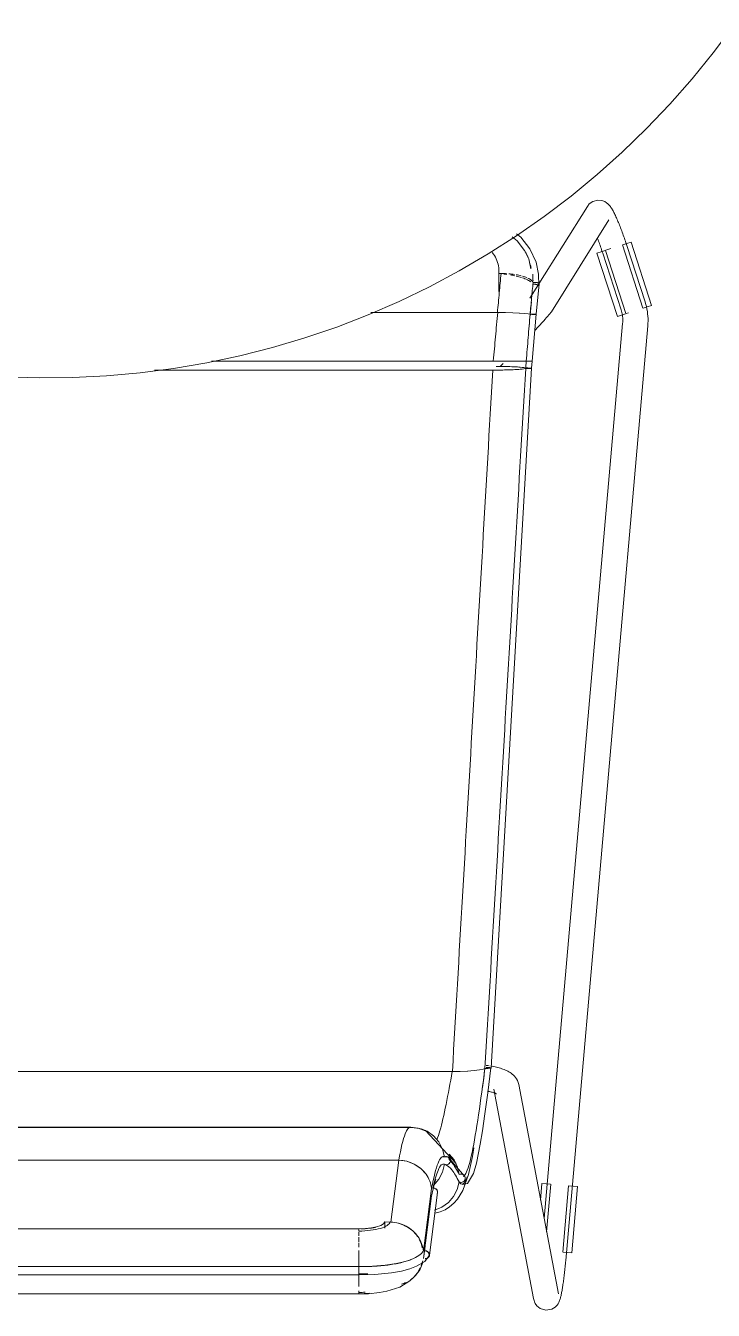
# Model space of a CAD drawing. Header units: millimetres. Extents: x 155927 to 326028, y -36033 to 97293.
# Drawn here: x 170685 to 171011, y 11463 to 12072 of the extents above; entities that cross this region are included whole.
import ezdxf

# ---------------------------------------------------------------- set-up
doc = ezdxf.new("R2010")
doc.units = ezdxf.units.MM
doc.header["$MEASUREMENT"] = 0
doc.layers.add('I-FURN', color=8, linetype='CONTINUOUS', lineweight=9)

msp = doc.modelspace()

# ---------------------------------------------------------------- linework, layer by layer
at = {"layer": 'I-FURN'}
for p, q in [((171010.89, 12059.41), (171020.46, 12072.23)), ((171000.81, 12046.98), (171010.89, 12059.41)), ((170990.24, 12034.97), (171000.81, 12046.98)), ((170979.2, 12023.39), (170990.24, 12034.97)), ((170967.7, 12012.26), (170979.2, 12023.39)), ((170955.77, 12001.61), (170967.7, 12012.26)), ((170943.42, 11991.43), (170955.77, 12001.61)), ((170951.17, 11986.53), (170928.14, 11949.76)), ((170930.68, 11981.76), (170943.42, 11991.43)), ((170952.07, 11987.65), (170951.17, 11986.53)), ((170952.07, 11987.65), (170953.8, 11988.88)), ((170953.8, 11988.88), (170956.03, 11989.46)), ((170956.03, 11989.46), (170958, 11989.29)), ((170958, 11989.29), (170959.38, 11988.77)), ((170959.38, 11988.77), (170960.29, 11988.2)), ((170960.29, 11988.2), (170960.92, 11987.68)), ((170960.92, 11987.68), (170961.39, 11987.22)), ((170961.39, 11987.22), (170961.76, 11986.79)), ((170961.76, 11986.79), (170962.07, 11986.39)), ((170962.07, 11986.39), (170962.35, 11986)), ((170962.35, 11986), (170962.6, 11985.61)), ((170917.56, 11972.6), (170930.68, 11981.76)), ((170934.04, 11936.57), (170961.34, 11980.16)), ((170962.6, 11985.61), (170962.84, 11985.22)), ((170962.84, 11985.22), (170963.08, 11984.82)), ((170963.08, 11984.82), (170963.31, 11984.41)), ((170963.31, 11984.41), (170963.54, 11983.98)), ((170963.54, 11983.98), (170963.77, 11983.54)), ((170963.77, 11983.54), (170964, 11983.09)), ((170964, 11983.09), (170964.23, 11982.61)), ((170964.23, 11982.61), (170964.46, 11982.12)), ((170964.46, 11982.12), (170964.7, 11981.61)), ((170964.7, 11981.61), (170964.93, 11981.08)), ((170964.93, 11981.08), (170965.17, 11980.54)), ((170965.17, 11980.54), (170965.42, 11979.98)), ((170965.42, 11979.98), (170965.66, 11979.4)), ((170965.66, 11979.4), (170965.91, 11978.8)), ((170965.91, 11978.8), (170966.16, 11978.19)), ((170966.16, 11978.19), (170966.41, 11977.57)), ((170966.41, 11977.57), (170966.66, 11976.93)), ((170966.66, 11976.93), (170966.91, 11976.27)), ((170966.91, 11976.27), (170967.17, 11975.61)), ((170967.17, 11975.61), (170967.42, 11974.93)), ((170967.42, 11974.93), (170967.68, 11974.24)), ((170967.68, 11974.24), (170967.93, 11973.54)), ((170904.08, 11963.98), (170917.56, 11972.6)), ((170915.47, 11972.15), (170917.81, 11970.19)), ((170917.49, 11973.5), (170919.55, 11971.86)), ((170917.81, 11970.19), (170921.31, 11965.62)), ((170919.55, 11971.86), (170923.88, 11966.33)), ((170955.98, 11971.27), (170956.21, 11970.65)), ((170956.21, 11970.65), (170956.45, 11970.01)), ((170956.45, 11970.01), (170956.68, 11969.37)), ((170956.68, 11969.37), (170956.92, 11968.71)), ((170956.92, 11968.71), (170957.15, 11968.04)), ((170957.15, 11968.04), (170957.39, 11967.37)), ((170967.81, 11968.26), (170977.5, 11938.25)), ((170967.93, 11973.54), (170968.19, 11972.84)), ((170967.93, 11968.29), (170969.9, 11968.93)), ((170968.19, 11972.84), (170968.44, 11972.12)), ((170968.44, 11972.12), (170968.69, 11971.4)), ((170968.69, 11971.4), (170968.94, 11970.67)), ((170968.94, 11970.67), (170969.19, 11969.94)), ((170969.19, 11969.94), (170969.44, 11969.2)), ((170969.44, 11969.2), (170969.68, 11968.46)), ((170969.68, 11968.46), (170969.83, 11968.01)), ((170978.54, 11941.19), (170969.83, 11968.01)), ((170969.9, 11968.93), (170971.86, 11969.56)), ((170971.86, 11969.56), (170981.54, 11939.55)), ((170890.27, 11955.9), (170904.08, 11963.98)), ((170921.31, 11965.62), (170923.22, 11961.93)), ((170923.88, 11966.33), (170926.79, 11960.01)), ((170955.7, 11964.35), (170957.65, 11964.98)), ((170955.7, 11964.35), (170965.39, 11934.34)), ((170957.39, 11967.37), (170957.62, 11966.69)), ((170957.62, 11966.69), (170957.85, 11966.01)), ((170957.65, 11964.98), (170959.62, 11965.61)), ((170957.85, 11966.01), (170958.08, 11965.32)), ((170958.08, 11965.32), (170958.31, 11964.63)), ((170958.31, 11964.63), (170958.42, 11964.3)), ((170958.42, 11964.3), (170967.13, 11937.49)), ((170969.43, 11935.64), (170959.74, 11965.65)), ((170962.32, 11966.48), (170959.84, 11965.68)), ((170876.15, 11948.39), (170890.27, 11955.9)), ((170909.15, 11946.18), (170909.15, 11955.93)), ((170926.79, 11960.01), (170928, 11954.37)), ((170909.09, 11954.69), (170910.14, 11954.69)), ((170927.91, 11949.39), (170923.87, 11942.95)), ((170926.79, 11935.31), (170928.21, 11949.8)), ((170928, 11954.37), (170928.09, 11948.91)), ((170861.74, 11941.44), (170876.15, 11948.39)), ((170847.06, 11935.07), (170861.74, 11941.44)), ((170967.13, 11937.49), (170967.32, 11936.85)), ((170979.59, 11938.92), (170977.62, 11938.29)), ((170978.56, 11941.15), (170978.54, 11941.19)), ((170978.89, 11940.05), (170978.56, 11941.15)), ((170979.17, 11938.95), (170978.89, 11940.05)), ((170979.41, 11937.83), (170979.17, 11938.95)), ((170979.61, 11936.7), (170979.41, 11937.83)), ((170981.54, 11939.55), (170979.59, 11938.92)), ((170832.14, 11929.3), (170847.06, 11935.07)), ((170908.44, 11936.14), (170848.32, 11936.14)), ((170848.32, 11936.14), (170908.44, 11936.14)), ((170912.2, 11936.11), (170908.44, 11936.14)), ((170908.56, 11936.14), (170912.2, 11936.11)), ((170912.29, 11936.11), (170915.74, 11936.04)), ((170915.73, 11936.04), (170912.3, 11936.11)), ((170918.83, 11935.92), (170915.73, 11936.04)), ((170915.8, 11936.04), (170918.84, 11935.92)), ((170921.31, 11935.77), (170918.83, 11935.92)), ((170918.87, 11935.92), (170921.31, 11935.77)), ((170923.05, 11935.59), (170921.31, 11935.77)), ((170921.33, 11935.77), (170923.05, 11935.59)), ((170923.05, 11935.59), (170923.93, 11935.4)), ((170923.94, 11935.4), (170923.05, 11935.59)), ((170923.93, 11935.4), (170924.4, 11935.41)), ((170924.41, 11935.41), (170923.94, 11935.4)), ((170923.95, 11935.21), (170924.42, 11935.21)), ((170924.42, 11935.21), (170923.95, 11935.21)), ((170924.4, 11935.41), (170924.9, 11935.41)), ((170924.91, 11935.41), (170924.41, 11935.41)), ((170924.9, 11935.41), (170925.39, 11935.41)), ((170925.4, 11935.41), (170924.91, 11935.41)), ((170924.92, 11935.2), (170925.41, 11935.21)), ((170925.41, 11935.21), (170924.92, 11935.2)), ((170924.96, 11913.11), (170926.78, 11935.31)), ((170925.39, 11935.41), (170925.85, 11935.4)), ((170925.85, 11935.4), (170925.4, 11935.41)), ((170925.41, 11935.21), (170925.86, 11935.22)), ((170925.86, 11935.22), (170925.41, 11935.21)), ((170926.23, 11935.38), (170925.85, 11935.4)), ((170925.85, 11935.4), (170926.23, 11935.38)), ((170925.86, 11935.22), (170926.24, 11935.24)), ((170926.24, 11935.24), (170925.86, 11935.22)), ((170926.53, 11935.36), (170926.23, 11935.38)), ((170926.23, 11935.38), (170926.53, 11935.36)), ((170926.24, 11935.24), (170926.54, 11935.26)), ((170926.53, 11935.26), (170926.24, 11935.24)), ((170926.72, 11935.33), (170926.53, 11935.36)), ((170926.72, 11935.28), (170926.53, 11935.26)), ((170926.54, 11935.26), (170926.72, 11935.28)), ((170926.72, 11935.33), (170926.78, 11935.31)), ((170926.79, 11935.31), (170926.72, 11935.33)), ((170926.72, 11935.28), (170926.79, 11935.31)), ((170926.78, 11935.31), (170926.72, 11935.28)), ((170929.57, 11931.3), (170929.2, 11930.9)), ((170929.93, 11931.69), (170929.57, 11931.3)), ((170930.27, 11932.07), (170929.93, 11931.69)), ((170930.6, 11932.44), (170930.27, 11932.07)), ((170930.91, 11932.79), (170930.6, 11932.44)), ((170931.22, 11933.12), (170930.91, 11932.79)), ((170931.5, 11933.45), (170931.22, 11933.12)), ((170931.78, 11933.75), (170931.5, 11933.45)), ((170932.03, 11934.05), (170931.78, 11933.75)), ((170932.28, 11934.33), (170932.03, 11934.05)), ((170932.51, 11934.6), (170932.28, 11934.33)), ((170932.72, 11934.85), (170932.51, 11934.6)), ((170932.92, 11935.09), (170932.72, 11934.85)), ((170933.11, 11935.32), (170932.92, 11935.09)), ((170933.29, 11935.54), (170933.11, 11935.32)), ((170933.47, 11935.76), (170933.29, 11935.54)), ((170933.64, 11935.99), (170933.47, 11935.76)), ((170933.82, 11936.25), (170933.64, 11935.99)), ((170934.04, 11936.57), (170933.82, 11936.25)), ((170967.34, 11934.97), (170965.39, 11934.34)), ((170967.32, 11936.85), (170967.49, 11936.21)), ((170969.31, 11935.61), (170967.34, 11934.97)), ((170967.49, 11936.21), (170967.63, 11935.56)), ((170967.63, 11935.56), (170967.74, 11934.91)), ((170967.74, 11934.91), (170967.83, 11934.26)), ((170967.83, 11934.26), (170967.9, 11933.6)), ((170967.92, 11931.61), (170967.88, 11930.95)), ((170967.9, 11933.6), (170967.93, 11932.94)), ((170967.94, 11932.27), (170967.92, 11931.61)), ((170967.93, 11932.94), (170967.94, 11932.27)), ((170970.69, 11936.05), (170969.53, 11935.68)), ((170979.76, 11935.57), (170979.61, 11936.7)), ((170979.87, 11934.43), (170979.76, 11935.57)), ((170979.93, 11933.29), (170979.87, 11934.43)), ((170979.91, 11931.01), (170979.94, 11932.15)), ((170979.94, 11932.15), (170979.93, 11933.29)), ((170817, 11924.13), (170832.14, 11929.3)), ((170926.76, 11928.27), (170926.32, 11927.8)), ((170927.19, 11928.73), (170926.76, 11928.27)), ((170927.61, 11929.18), (170927.19, 11928.73)), ((170928.03, 11929.63), (170927.61, 11929.18)), ((170928.43, 11930.06), (170928.03, 11929.63)), ((170928.82, 11930.49), (170928.43, 11930.06)), ((170929.2, 11930.9), (170928.82, 11930.49)), ((170967.88, 11930.92), (170930.58, 11506.42)), ((170940.88, 11486.55), (170979.83, 11929.87)), ((170967.88, 11930.95), (170967.88, 11930.92)), ((170979.83, 11929.87), (170979.91, 11931.01)), ((170786.16, 11915.62), (170801.67, 11919.56)), ((170801.67, 11919.56), (170817, 11924.13)), ((170770.51, 11912.3), (170786.16, 11915.62)), ((170772.76, 11913.17), (170906.5, 11913.17)), ((170906.5, 11913.17), (170772.76, 11913.17)), ((170906.5, 11913.17), (170910.28, 11913.17)), ((170910.28, 11913.17), (170906.5, 11913.17)), ((170910.29, 11913.04), (170906.51, 11913.04)), ((170906.51, 11913.04), (170910.29, 11913.04)), ((170910.28, 11913.17), (170913.85, 11913.16)), ((170913.85, 11913.16), (170910.28, 11913.17)), ((170916.97, 11913.06), (170913.84, 11913.05)), ((170913.85, 11913.16), (170916.98, 11913.15)), ((170916.98, 11913.15), (170913.85, 11913.16)), ((170913.85, 11913.05), (170916.97, 11913.06)), ((170919.46, 11913.07), (170916.97, 11913.06)), ((170916.97, 11913.06), (170919.47, 11913.07)), ((170919.49, 11913.14), (170916.98, 11913.15)), ((170916.99, 11913.15), (170919.48, 11913.14)), ((170921.22, 11913.08), (170919.46, 11913.07)), ((170919.47, 11913.07), (170921.22, 11913.08)), ((170919.49, 11913.14), (170921.23, 11913.13)), ((170921.24, 11913.13), (170919.49, 11913.14)), ((170921.23, 11913.13), (170922.12, 11913.11)), ((170922.12, 11913.11), (170921.24, 11913.13)), ((170922.58, 11913.1), (170922.11, 11913.1)), ((170922.12, 11913.11), (170922.59, 11913.11)), ((170922.59, 11913.11), (170922.12, 11913.11)), ((170922.12, 11913.1), (170922.59, 11913.1)), ((170923.08, 11913.1), (170922.58, 11913.1)), ((170922.59, 11913.11), (170923.09, 11913.11)), ((170923.09, 11913.11), (170922.59, 11913.11)), ((170922.59, 11913.1), (170923.08, 11913.1)), ((170923.57, 11913.1), (170923.08, 11913.1)), ((170923.08, 11913.1), (170923.57, 11913.1)), ((170923.09, 11913.11), (170923.58, 11913.11)), ((170923.58, 11913.11), (170923.09, 11913.11)), ((170924.02, 11913.1), (170923.57, 11913.1)), ((170923.57, 11913.1), (170924.03, 11913.1)), ((170923.58, 11913.11), (170924.03, 11913.11)), ((170924.03, 11913.11), (170923.58, 11913.11)), ((170924.41, 11913.1), (170924.02, 11913.1)), ((170924.03, 11913.11), (170924.41, 11913.11)), ((170924.41, 11913.11), (170924.03, 11913.11)), ((170924.03, 11913.1), (170924.41, 11913.1)), ((170924.41, 11913.11), (170924.7, 11913.11)), ((170924.71, 11913.11), (170924.41, 11913.11)), ((170924.96, 11913.11), (170924.69, 11909.75)), ((170924.89, 11913.11), (170924.96, 11913.11)), ((170924.96, 11913.11), (170924.89, 11913.1)), ((170924.89, 11913.1), (170924.96, 11913.11)), ((170924.96, 11913.11), (170924.89, 11913.11)), ((170722.94, 11906.11), (170738.87, 11907.54)), ((170738.87, 11907.54), (170754.74, 11909.6)), ((170745.66, 11908.85), (170906.23, 11908.85)), ((170906.23, 11908.85), (170745.66, 11908.85)), ((170754.74, 11909.6), (170770.51, 11912.3)), ((170905.4, 11577.84), (170924.68, 11909.75)), ((170906.23, 11908.85), (170910.02, 11908.88)), ((170910.02, 11910.61), (170907.77, 11910.64)), ((170909.72, 11910.49), (170911.19, 11912.02)), ((170913.57, 11910.54), (170910.02, 11910.61)), ((170910.02, 11908.88), (170913.58, 11908.96)), ((170916.69, 11910.41), (170913.57, 11910.54)), ((170913.58, 11908.96), (170916.71, 11909.08)), ((170919.19, 11910.25), (170916.69, 11910.41)), ((170916.71, 11909.08), (170919.21, 11909.24)), ((170920.94, 11910.06), (170919.19, 11910.25)), ((170919.21, 11909.24), (170920.96, 11909.44)), ((170921.84, 11909.85), (170920.94, 11910.06)), ((170920.96, 11909.44), (170921.85, 11909.65)), ((170922.31, 11909.86), (170921.84, 11909.85)), ((170921.85, 11909.65), (170922.32, 11909.64)), ((170922.81, 11909.86), (170922.31, 11909.86)), ((170922.32, 11909.64), (170922.82, 11909.64)), ((170923.3, 11909.85), (170922.81, 11909.86)), ((170922.82, 11909.64), (170923.31, 11909.64)), ((170923.75, 11909.84), (170923.3, 11909.85)), ((170923.31, 11909.64), (170923.76, 11909.65)), ((170924.13, 11909.82), (170923.75, 11909.84)), ((170923.76, 11909.65), (170924.14, 11909.67)), ((170924.43, 11909.8), (170924.13, 11909.82)), ((170924.14, 11909.67), (170924.43, 11909.69)), ((170924.62, 11909.78), (170924.43, 11909.8)), ((170924.43, 11909.69), (170924.62, 11909.72)), ((170924.68, 11909.75), (170924.62, 11909.78)), ((170924.62, 11909.72), (170924.68, 11909.75)), ((170674.97, 11905.67), (170690.96, 11905.18)), ((170690.96, 11905.18), (170706.96, 11905.33)), ((170706.96, 11905.33), (170722.94, 11906.11)), ((170903.54, 11578.05), (170903.04, 11578.05)), ((170903.04, 11578.05), (170903.54, 11578.05)), ((170903.87, 11578.97), (170903.15, 11579.07)), ((170904.03, 11578.04), (170903.54, 11578.05)), ((170903.54, 11578.05), (170904.03, 11578.04)), ((170905.39, 11577.84), (170903.84, 11565.98)), ((170904.59, 11578.86), (170903.87, 11578.97)), ((170904.48, 11578.02), (170904.03, 11578.04)), ((170904.03, 11578.04), (170904.48, 11578.02)), ((170904.44, 11577.66), (170904.83, 11577.69)), ((170904.83, 11577.69), (170904.45, 11577.66)), ((170904.86, 11577.99), (170904.48, 11578.02)), ((170904.48, 11578.02), (170904.86, 11577.99)), ((170904.83, 11577.69), (170905.13, 11577.73)), ((170905.13, 11577.73), (170904.83, 11577.69)), ((170905.15, 11577.94), (170904.86, 11577.99)), ((170904.86, 11577.99), (170905.15, 11577.94)), ((170905.13, 11577.73), (170905.32, 11577.78)), ((170905.33, 11577.78), (170905.13, 11577.73)), ((170905.33, 11577.89), (170905.15, 11577.94)), ((170905.15, 11577.94), (170905.34, 11577.89)), ((170905.99, 11578.62), (170905.29, 11578.75)), ((170905.32, 11577.78), (170905.39, 11577.84)), ((170905.39, 11577.84), (170905.33, 11577.89)), ((170905.4, 11577.84), (170905.33, 11577.78)), ((170905.34, 11577.89), (170905.4, 11577.84)), ((170906.67, 11578.49), (170905.99, 11578.62)), ((170907.33, 11578.34), (170906.67, 11578.49)), ((170907.99, 11578.19), (170907.33, 11578.34)), ((170908.63, 11578.03), (170907.99, 11578.19)), ((170909.26, 11577.86), (170908.63, 11578.03)), ((170909.88, 11577.67), (170909.26, 11577.86)), ((170910.48, 11577.48), (170909.88, 11577.67)), ((170503.58, 11576.12), (170886.98, 11576.12)), ((170887.06, 11576.12), (170503.58, 11576.12)), ((170886.98, 11576.12), (170890.75, 11576.18)), ((170890.75, 11576.18), (170887.06, 11576.12)), ((170890.75, 11576.18), (170894.28, 11576.33)), ((170894.29, 11576.33), (170890.81, 11576.18)), ((170894.28, 11576.33), (170897.39, 11576.57)), ((170897.39, 11576.57), (170894.33, 11576.33)), ((170897.39, 11576.57), (170899.88, 11576.88)), ((170899.88, 11576.88), (170897.42, 11576.57)), ((170899.88, 11576.88), (170901.63, 11577.25)), ((170901.63, 11577.25), (170899.89, 11576.88)), ((170901.63, 11577.25), (170902.53, 11577.65)), ((170902.53, 11577.65), (170901.63, 11577.25)), ((170902.53, 11577.65), (170903, 11577.63)), ((170903, 11577.63), (170902.53, 11577.65)), ((170903, 11577.63), (170903.5, 11577.63)), ((170903.5, 11577.63), (170903, 11577.63)), ((170903.5, 11577.63), (170903.99, 11577.64)), ((170903.99, 11577.64), (170903.5, 11577.63)), ((170903.99, 11577.64), (170904.44, 11577.66)), ((170904.45, 11577.66), (170903.99, 11577.64)), ((170911.08, 11577.27), (170910.48, 11577.48)), ((170911.66, 11577.05), (170911.08, 11577.27)), ((170912.23, 11576.82), (170911.66, 11577.05)), ((170912.79, 11576.57), (170912.23, 11576.82)), ((170913.34, 11576.29), (170912.79, 11576.57)), ((170913.88, 11576), (170913.34, 11576.29)), ((170914.42, 11575.68), (170913.88, 11576)), ((170914.95, 11575.32), (170914.42, 11575.68)), ((170915.48, 11574.92), (170914.95, 11575.32)), ((170916.01, 11574.47), (170915.48, 11574.92)), ((170916.54, 11573.95), (170916.01, 11574.47)), ((170917.05, 11573.35), (170916.54, 11573.95)), ((170917.53, 11572.66), (170917.05, 11573.35)), ((170917.97, 11571.87), (170917.53, 11572.66)), ((170918.33, 11570.98), (170917.97, 11571.87)), ((170903.84, 11565.98), (170902.49, 11556.05)), ((170904.25, 11566.73), (170903.76, 11566.83)), ((170904.72, 11566.63), (170904.25, 11566.73)), ((170905.16, 11566.53), (170904.72, 11566.63)), ((170905.59, 11566.42), (170905.16, 11566.53)), ((170905.98, 11566.31), (170905.59, 11566.42)), ((170906.35, 11566.21), (170905.98, 11566.31)), ((170906.68, 11566.1), (170906.35, 11566.21)), ((170906.99, 11565.99), (170906.68, 11566.1)), ((170906.8, 11567.76), (170925.61, 11468.47)), ((170907.25, 11565.89), (170906.99, 11565.99)), ((170907.49, 11565.8), (170907.25, 11565.89)), ((170907.68, 11565.71), (170907.49, 11565.8)), ((170907.83, 11565.63), (170907.68, 11565.71)), ((170907.92, 11565.59), (170907.83, 11565.63)), ((170907.99, 11565.54), (170907.92, 11565.59)), ((170908.02, 11565.53), (170907.99, 11565.54)), ((170918.59, 11569.99), (170918.33, 11570.98)), ((170937.4, 11470.7), (170918.59, 11569.99)), ((170902.49, 11556.05), (170901.3, 11548.03)), ((170522.89, 11549.62), (170867.67, 11549.62)), ((170867.67, 11549.62), (170522.89, 11549.62)), ((170867.13, 11549.77), (170562.33, 11549.77)), ((170870.88, 11549.33), (170867.13, 11549.77)), ((170867.67, 11549.62), (170871.46, 11549.14)), ((170871.46, 11549.15), (170867.67, 11549.62)), ((170875.35, 11547.6), (170870.88, 11549.33)), ((170875.03, 11547.78), (170871.46, 11549.15)), ((170871.46, 11549.14), (170875.03, 11547.77)), ((170874.25, 11548.2), (170872.32, 11548.9)), ((170888.85, 11532.5), (170874.25, 11548.2)), ((170878.17, 11545.61), (170875.03, 11547.78)), ((170875.03, 11547.77), (170878.17, 11545.6)), ((170901.3, 11548.03), (170900.27, 11541.72)), ((170880.68, 11542.74), (170878.17, 11545.61)), ((170878.17, 11545.6), (170880.67, 11542.73)), ((170880.67, 11542.73), (170882.43, 11539.34)), ((170882.43, 11539.34), (170880.68, 11542.74)), ((170900.27, 11541.72), (170898.47, 11532.7)), ((170885.14, 11535.6), (170882.26, 11535.64)), ((170883.32, 11535.63), (170882.43, 11539.34)), ((170883.32, 11535.63), (170883.79, 11535.79)), ((170883.79, 11535.79), (170883.32, 11535.63)), ((170883.79, 11535.79), (170884.29, 11535.83)), ((170884.29, 11535.83), (170883.79, 11535.79)), ((170884.29, 11535.83), (170884.78, 11535.74)), ((170884.78, 11535.75), (170884.29, 11535.83)), ((170885.23, 11535.54), (170884.78, 11535.75)), ((170884.78, 11535.74), (170885.23, 11535.54)), ((170892.96, 11526.31), (170884.84, 11535.73)), ((170885.23, 11535.54), (170885.61, 11535.23)), ((170885.62, 11535.23), (170885.23, 11535.54)), ((170885.51, 11537.01), (170887.9, 11534.17)), ((170887.91, 11534.18), (170885.51, 11537.01)), ((170885.61, 11535.23), (170885.91, 11534.83)), ((170885.91, 11534.83), (170885.62, 11535.23)), ((170894.66, 11527.34), (170896.55, 11535.86)), ((170896.55, 11535.86), (170897.29, 11539.92)), ((170528.92, 11534.02), (170861.64, 11534.02)), ((170861.64, 11534.02), (170528.92, 11534.02)), ((170861.64, 11534.02), (170857.78, 11504.74)), ((170865.41, 11533.54), (170861.64, 11534.02)), ((170868.95, 11532.23), (170865.41, 11533.54)), ((170872.07, 11530.15), (170868.95, 11532.23)), ((170874.55, 11527.41), (170872.07, 11530.15)), ((170882.43, 11528.41), (170883.32, 11532.12)), ((170883.79, 11531.96), (170883.32, 11532.12)), ((170883.32, 11532.12), (170883.79, 11531.96)), ((170884, 11531.84), (170883.57, 11532.02)), ((170884.29, 11531.92), (170883.79, 11531.96)), ((170883.79, 11531.96), (170884.29, 11531.92)), ((170884.78, 11532.01), (170884.29, 11531.92)), ((170884.29, 11531.92), (170884.78, 11532)), ((170885.23, 11532.21), (170884.78, 11532.01)), ((170884.78, 11532), (170885.23, 11532.2)), ((170885.61, 11532.52), (170885.23, 11532.21)), ((170885.23, 11532.2), (170885.62, 11532.52)), ((170885.91, 11532.92), (170885.61, 11532.52)), ((170885.62, 11532.52), (170885.91, 11532.92)), ((170885.91, 11534.83), (170886.1, 11534.36)), ((170886.1, 11534.37), (170885.91, 11534.83)), ((170886.1, 11533.38), (170885.91, 11532.92)), ((170885.91, 11532.92), (170886.1, 11533.38)), ((170886.17, 11533.87), (170886.1, 11534.37)), ((170886.1, 11534.36), (170886.16, 11533.87)), ((170886.16, 11533.87), (170886.1, 11533.38)), ((170886.1, 11533.38), (170886.17, 11533.87)), ((170887.9, 11534.17), (170889.54, 11530.85)), ((170889.55, 11530.85), (170887.91, 11534.18)), ((170889.54, 11530.85), (170890.33, 11527.24)), ((170890.33, 11527.24), (170889.55, 11530.85)), ((170898.47, 11532.7), (170897.06, 11527.7)), ((170878.17, 11522.14), (170880.68, 11525.01)), ((170879.17, 11525.04), (170878.41, 11522.61)), ((170880.68, 11525.01), (170882.43, 11528.41)), ((170889.38, 11520.12), (170890.28, 11523.75)), ((170890.28, 11523.75), (170890.13, 11522.8)), ((170890.75, 11523.59), (170890.28, 11523.75)), ((170890.28, 11523.75), (170890.75, 11523.59)), ((170890.33, 11527.24), (170890.81, 11527.39)), ((170890.81, 11527.39), (170890.33, 11527.24)), ((170891.25, 11523.55), (170890.75, 11523.59)), ((170890.75, 11523.59), (170891.25, 11523.54)), ((170890.81, 11527.39), (170891.31, 11527.42)), ((170891.31, 11527.42), (170890.81, 11527.39)), ((170891.74, 11523.62), (170891.25, 11523.55)), ((170891.25, 11523.54), (170891.75, 11523.62)), ((170891.31, 11527.42), (170891.8, 11527.33)), ((170891.8, 11527.33), (170891.31, 11527.42)), ((170892.2, 11523.82), (170891.74, 11523.62)), ((170891.75, 11523.62), (170892.2, 11523.81)), ((170891.8, 11527.33), (170892.25, 11527.12)), ((170892.25, 11527.12), (170891.8, 11527.33)), ((170891.99, 11519.71), (170894.66, 11527.34)), ((170894.29, 11523.07), (170892.1, 11522.53)), ((170892.59, 11524.12), (170892.2, 11523.82)), ((170892.2, 11523.81), (170892.59, 11524.12)), ((170892.25, 11527.12), (170892.62, 11526.8)), ((170892.63, 11526.8), (170892.25, 11527.12)), ((170892.89, 11524.52), (170892.59, 11524.12)), ((170892.59, 11524.12), (170892.89, 11524.52)), ((170892.62, 11526.8), (170892.91, 11526.4)), ((170892.92, 11526.4), (170892.63, 11526.8)), ((170892.81, 11526.58), (170892.93, 11526.37)), ((170893.08, 11524.97), (170892.89, 11524.52)), ((170892.89, 11524.52), (170893.09, 11524.97)), ((170892.91, 11526.4), (170893.1, 11525.94)), ((170893.1, 11525.94), (170892.92, 11526.4)), ((170893.15, 11525.45), (170893.08, 11524.97)), ((170893.09, 11524.97), (170893.16, 11525.45)), ((170893.1, 11525.94), (170893.15, 11525.45)), ((170893.16, 11525.45), (170893.1, 11525.94)), ((170897.06, 11527.7), (170894.29, 11523.07)), ((170929.55, 11523.05), (170928.85, 11515.16)), ((170929.55, 11523.05), (170931.59, 11522.87)), ((170931.59, 11522.87), (170933.65, 11522.69)), ((170877.16, 11517.1), (170873.32, 11487.4)), ((170877.18, 11520.64), (170873.34, 11490.94)), ((170880.01, 11518.74), (170876.16, 11488.96)), ((170878.41, 11522.61), (170877.04, 11516.32)), ((170878.15, 11520.84), (170877.65, 11520.8)), ((170878.64, 11520.76), (170878.15, 11520.84)), ((170879.09, 11520.57), (170878.64, 11520.76)), ((170879.48, 11520.26), (170879.09, 11520.57)), ((170879.77, 11519.88), (170879.48, 11520.26)), ((170879.96, 11519.44), (170879.77, 11519.88)), ((170879.77, 11518.06), (170879.96, 11518.5)), ((170880.03, 11518.97), (170879.96, 11519.44)), ((170879.96, 11518.5), (170880.03, 11518.97)), ((170885.16, 11513.98), (170887.64, 11516.8)), ((170887.64, 11516.8), (170889.38, 11520.12)), ((170889.49, 11515.6), (170891.99, 11519.71)), ((170892.1, 11522.53), (170891.19, 11522.83)), ((170931.79, 11500.08), (170933.78, 11522.68)), ((170942.22, 11521.94), (170939.46, 11490.53)), ((170942.35, 11521.93), (170944.41, 11521.75)), ((170946.46, 11521.57), (170943.7, 11490.16)), ((170944.41, 11521.75), (170946.46, 11521.57)), ((170878.56, 11510.4), (170882.07, 11511.8)), ((170882.07, 11511.8), (170885.16, 11513.98)), ((170883.57, 11510.57), (170885.77, 11511.95)), ((170885.77, 11511.95), (170887.75, 11513.63)), ((170887.75, 11513.63), (170889.49, 11515.6)), ((170855.06, 11504.81), (170854.42, 11503.95)), ((170855.06, 11501.8), (170855.06, 11504.81)), ((170857.78, 11504.74), (170855.06, 11504.81)), ((170878.7, 11508.89), (170881.21, 11509.55)), ((170881.21, 11509.55), (170883.57, 11510.57)), ((170842.71, 11501.55), (170547.85, 11501.55)), ((170547.85, 11501.49), (170842.71, 11501.49)), ((170845.74, 11501.66), (170842.71, 11501.55)), ((170842.71, 11499.97), (170842.71, 11498.23)), ((170848.59, 11501.98), (170845.74, 11501.66)), ((170851.09, 11502.49), (170848.59, 11501.98)), ((170853.07, 11503.16), (170851.09, 11502.49)), ((170854.42, 11503.95), (170853.07, 11503.16)), ((170842.71, 11497.64), (170842.71, 11495.18)), ((170842.71, 11494.66), (170842.71, 11492.82)), ((170874.09, 11493.37), (170873.47, 11488.59)), ((170842.71, 11491.19), (170842.71, 11487.63)), ((170842.71, 11483.62), (170842.71, 11487.44)), ((170842.71, 11487.44), (170842.71, 11483.62)), ((170864.04, 11485.85), (170866.86, 11486.73)), ((170866.86, 11486.73), (170867.38, 11486.92)), ((170875.8, 11488.46), (170873.91, 11486.08)), ((170941.65, 11490.34), (170939.59, 11490.52)), ((170940.8, 11485.64), (170940.87, 11486.39)), ((170940.87, 11486.39), (170940.88, 11486.55)), ((170943.7, 11490.16), (170941.65, 11490.34)), ((170842.71, 11483.65), (170547.85, 11483.65)), ((170842.71, 11483.65), (170849.12, 11483.74)), ((170842.71, 11483.65), (170842.71, 11479.69)), ((170842.71, 11483.54), (170842.71, 11483.65)), ((170842.71, 11483.32), (170842.71, 11483.54)), ((170842.71, 11482.99), (170842.71, 11483.32)), ((170842.71, 11482.57), (170842.71, 11482.99)), ((170842.71, 11482.1), (170842.71, 11482.57)), ((170842.71, 11481.6), (170842.71, 11482.1)), ((170842.71, 11481.1), (170842.71, 11481.6)), ((170842.71, 11480.65), (170842.71, 11481.1)), ((170842.71, 11480.26), (170842.71, 11480.65)), ((170842.71, 11479.96), (170842.71, 11480.26)), ((170849.12, 11483.74), (170855.1, 11484.22)), ((170858.15, 11480.64), (170850.27, 11479.84)), ((170855.1, 11484.22), (170860.54, 11485.05)), ((170862.87, 11481.5), (170858.15, 11480.64)), ((170860.54, 11485.05), (170864.04, 11485.85)), ((170866.91, 11482.58), (170862.87, 11481.5)), ((170870.08, 11483.78), (170866.91, 11482.58)), ((170870.44, 11480.7), (170868.77, 11478.63)), ((170873.91, 11486.08), (170870.08, 11483.78)), ((170871.78, 11482.97), (170870.44, 11480.7)), ((170940.19, 11479.77), (170940.27, 11480.48)), ((170940.27, 11480.48), (170940.35, 11481.2)), ((170940.35, 11481.2), (170940.43, 11481.93)), ((170940.43, 11481.93), (170940.51, 11482.66)), ((170940.51, 11482.66), (170940.58, 11483.4)), ((170940.58, 11483.4), (170940.66, 11484.14)), ((170940.66, 11484.14), (170940.73, 11484.89)), ((170940.73, 11484.89), (170940.8, 11485.64)), ((170547.85, 11479.69), (170842.71, 11479.69)), ((170842.71, 11479.76), (170842.71, 11479.96)), ((170842.71, 11476.91), (170842.71, 11479.93)), ((170842.71, 11479.93), (170842.71, 11476.92)), ((170850.27, 11479.84), (170842.71, 11479.69)), ((170842.71, 11479.69), (170842.71, 11479.76)), ((170842.71, 11476.75), (170842.71, 11474.17)), ((170866.8, 11476.8), (170862.08, 11473.93)), ((170868.77, 11478.63), (170866.8, 11476.8)), ((170939.39, 11473.95), (170939.48, 11474.54)), ((170939.48, 11474.54), (170939.57, 11475.14)), ((170939.57, 11475.14), (170939.66, 11475.76)), ((170939.66, 11475.76), (170939.75, 11476.4)), ((170939.75, 11476.4), (170939.84, 11477.05)), ((170939.84, 11477.05), (170939.93, 11477.71)), ((170939.93, 11477.71), (170940.02, 11478.39)), ((170940.02, 11478.39), (170940.1, 11479.07)), ((170940.1, 11479.07), (170940.19, 11479.77)), ((170547.85, 11470.65), (170842.71, 11470.65)), ((170842.71, 11472.14), (170842.71, 11470.67)), ((170842.71, 11470.65), (170842.71, 11470.82)), ((170847.22, 11470.73), (170842.71, 11470.65)), ((170852.43, 11471.25), (170847.22, 11470.73)), ((170855.93, 11471.9), (170852.43, 11471.25)), ((170862.08, 11473.93), (170855.93, 11471.9)), ((170925.7, 11468.05), (170925.61, 11468.47)), ((170925.84, 11467.53), (170925.7, 11468.05)), ((170938.08, 11467.88), (170938.2, 11468.27)), ((170938.2, 11468.27), (170938.32, 11468.67)), ((170938.32, 11468.67), (170938.43, 11469.07)), ((170938.43, 11469.07), (170938.53, 11469.48)), ((170938.53, 11469.48), (170938.63, 11469.91)), ((170938.63, 11469.91), (170938.73, 11470.35)), ((170938.73, 11470.35), (170938.83, 11470.81)), ((170938.83, 11470.81), (170938.92, 11471.29)), ((170938.92, 11471.29), (170939.02, 11471.79)), ((170939.02, 11471.79), (170939.11, 11472.3)), ((170939.11, 11472.3), (170939.2, 11472.83)), ((170939.2, 11472.83), (170939.3, 11473.39)), ((170939.3, 11473.39), (170939.39, 11473.95)), ((170926.05, 11466.91), (170925.84, 11467.53)), ((170926.42, 11466.11), (170926.05, 11466.91)), ((170927.17, 11465.03), (170926.42, 11466.11)), ((170928.75, 11463.71), (170927.17, 11465.03)), ((170928.75, 11463.71), (170931.5, 11462.87)), ((170931.5, 11462.87), (170934.26, 11463.36)), ((170934.26, 11463.36), (170935.91, 11464.4)), ((170935.91, 11464.4), (170936.77, 11465.31)), ((170936.77, 11465.31), (170937.25, 11466.01)), ((170937.25, 11466.01), (170937.55, 11466.57)), ((170937.55, 11466.57), (170937.77, 11467.05)), ((170937.77, 11467.05), (170937.94, 11467.47)), ((170937.94, 11467.47), (170938.08, 11467.88))]:
    msp.add_line(p, q, dxfattribs=at)
for centre, major_axis, ratio, start_param, end_param in [((170861.51, 11518.95), (15.78, 0), 0.955139, 0.595876, 1.562553), ((170861.51, 11518.95), (15.78, 0), 0.955139, 0.354206, 0.595753), ((170861.51, 11518.95), (15.78, 0), 0.955139, 0.112537, 0.354036), ((170878.06, 11518.97), (1.96, 0), 0.955139, 5.775592, 8.064923), ((170842.71, 11486.4), (0, 15.75), 0.000004, 5.8107, 5.99294), ((170842.71, 11474.93), (12.4, 0), 0.287441, 4.712389, 4.950404)]:
    msp.add_ellipse(centre, major_axis=major_axis, ratio=ratio, start_param=start_param, end_param=end_param, dxfattribs=at)
for points, knots in [([(170905.98, 11964.58), (170906.75, 11963.68), (170908.68, 11960.68), (170909.31, 11957.08), (170909.09, 11954.69)], [0.5, 0.5, 0.5, 0.5, 0.6666667, 1, 1, 1, 1]), ([(170921.31, 11965.6), (170921.82, 11964.78), (170923.4, 11962.05), (170924, 11959.07), (170924.28, 11956.97)], [-0.4024189, -0.4024189, -0.4024189, -0.4024189, -0.3333333, -0.1789981, -0.1789981, -0.1789981, -0.1789981]), ([(170925.37, 11950.36), (170925.52, 11950.38), (170925.8, 11950.41), (170926.23, 11950.42), (170926.6, 11950.41), (170926.89, 11950.39), (170927.16, 11950.36), (170927.41, 11950.31), (170927.64, 11950.24), (170927.83, 11950.18), (170928.03, 11950.08), (170928.13, 11949.99), (170928.16, 11949.95)], [0, 0, 0, 0, 0.0555556, 0.1111111, 0.1666667, 0.1944444, 0.2222222, 0.2777778, 0.3055556, 0.3333333, 0.3888889, 0.4444444, 0.4444444, 0.4444444, 0.4444444]), ([(170921.85, 11909.65), (170921.57, 11909.5), (170920.19, 11909.29), (170916.83, 11909.07), (170913.66, 11908.95), (170910.06, 11908.87), (170907.51, 11908.85), (170906.23, 11908.85)], [-1, -1, -1, -1, -0.666667, -0.5, -0.333333, -0.166667, 0, 0, 0, 0]), ([(170907.77, 11910.64), (170909.8, 11910.62), (170913.02, 11910.57), (170916.81, 11910.42), (170920.16, 11910.2), (170921.55, 11909.99), (170921.84, 11909.85)], [-0.9335619, -0.9335619, -0.9335619, -0.9335619, -0.6666667, -0.5, -0.3333333, 0, 0, 0, 0]), ([(170924.69, 11909.75), (170924.69, 11909.73), (170924.55, 11909.7), (170924.16, 11909.67), (170923.77, 11909.65), (170923.32, 11909.64), (170922.82, 11909.64), (170922.32, 11909.64), (170922, 11909.64), (170921.85, 11909.65)], [-0.498493, -0.498493, -0.498493, -0.498493, -0.375, -0.3125, -0.25, -0.1875, -0.125, -0.0625, 0, 0, 0, 0]), ([(170886.98, 11576.12), (170886.01, 11570.73), (170884.06, 11559.95), (170881.63, 11549.24), (170880.17, 11545), (170879.68, 11543.85)], [0, 0, 0, 0, 0.25, 0.5, 0.625, 0.625, 0.625, 0.625]), ([(170892.16, 11526.36), (170892.57, 11526.55), (170893.99, 11528.15), (170896.43, 11536.45), (170899.48, 11554.89), (170901.51, 11570.1), (170902.53, 11577.65)], [0.1500588, 0.1500588, 0.1500588, 0.1500588, 0.25, 0.5, 0.75, 1, 1, 1, 1]), ([(170867.13, 11549.77), (170866.31, 11549.77), (170864.47, 11547.39), (170862.64, 11539.75), (170861.64, 11534.02)], [0.0892846, 0.0892846, 0.0892846, 0.0892846, 0.5, 1, 1, 1, 1]), ([(170877.88, 11520.74), (170878.67, 11524.45), (170880.48, 11530.94), (170882.3, 11532.67), (170883.32, 11532.12)], [0.1122148, 0.1122148, 0.1122148, 0.1122148, 0.5, 1, 1, 1, 1]), ([(170884, 11531.84), (170884.94, 11531.37), (170887.03, 11529.58), (170889.12, 11526.15), (170890.28, 11523.75)], [0.0974621, 0.0974621, 0.0974621, 0.0974621, 0.5, 1, 1, 1, 1]), ([(170885.45, 11534.37), (170885.91, 11533.97), (170887.54, 11532.3), (170889.16, 11529.65), (170890.33, 11527.24)], [0.303693, 0.303693, 0.303693, 0.303693, 0.5, 1, 1, 1, 1]), ([(170890.28, 11523.75), (170891.31, 11522.2), (170892.59, 11522.43), (170893.87, 11525.45), (170894.13, 11526.17)], [0, 0, 0, 0, 0.25, 0.3133981, 0.3133981, 0.3133981, 0.3133981]), ([(170861.31, 11504.19), (170862.54, 11503.87), (170866.06, 11502.44), (170869.37, 11499.97), (170870.5, 11497.82)], [-0.8333333, -0.8333333, -0.8333333, -0.8333333, -0.6666667, -0.3333333, -0.3333333, -0.3333333, -0.3333333]), ([(170867.06, 11477.27), (170867.46, 11477.55), (170868.83, 11478.58), (170870.83, 11480.75), (170872.44, 11483.6), (170872.91, 11485.54), (170873.08, 11486.31)], [0.434972, 0.434972, 0.434972, 0.434972, 0.5, 0.6666667, 0.8333333, 0.9407177, 0.9407177, 0.9407177, 0.9407177]), ([(170874.19, 11487.36), (170874.34, 11487.35), (170874.56, 11487.37), (170874.85, 11487.44), (170875.12, 11487.54), (170875.43, 11487.72), (170875.75, 11488.01), (170875.99, 11488.37), (170876.12, 11488.72), (170876.17, 11489.03), (170876.17, 11489.3), (170876.14, 11489.57), (170876.07, 11489.82), (170875.95, 11490.07), (170875.76, 11490.38), (170875.44, 11490.71), (170875.04, 11490.94), (170874.69, 11491.06), (170874.32, 11491.13), (170873.87, 11491.12), (170873.52, 11491.02), (170873.34, 11490.94)], [0.1111111, 0.1111111, 0.1111111, 0.1111111, 0.1666667, 0.1944444, 0.2222222, 0.2777778, 0.3333333, 0.3888889, 0.4444444, 0.4791667, 0.5138889, 0.5486111, 0.5833333, 0.6180556, 0.6527778, 0.7222222, 0.7916667, 0.8263889, 0.8611111, 0.9305556, 1, 1, 1, 1]), ([(170874.59, 11491.03), (170874.71, 11490.99), (170874.94, 11490.9), (170875.35, 11490.62), (170875.81, 11490.07), (170876.06, 11489.2), (170875.83, 11488.42), (170875.44, 11487.91), (170875.05, 11487.61), (170874.6, 11487.42), (170874.27, 11487.38), (170874.1, 11487.37)], [-0.8125, -0.8125, -0.8125, -0.8125, -0.765625, -0.71875, -0.625, -0.5, -0.375, -0.3125, -0.25, -0.1875, -0.125, -0.125, -0.125, -0.125])]:
    msp.add_open_spline(points, degree=3, knots=knots, dxfattribs=at)
for points in [[(170909.14, 11956.21), (170909.15, 11955.7), (170909.14, 11955.2), (170909.09, 11954.69)], [(170924.4, 11957.6), (170924.2, 11958.33), (170923.97, 11959.04), (170923.7, 11959.75)], [(170908.44, 11936.14), (170908.75, 11939.27), (170909.34, 11945.52), (170909.88, 11951.66), (170910.14, 11954.69)], [(170910.14, 11954.69), (170911.09, 11954.68), (170912.02, 11954.65), (170912.93, 11954.59)], [(170912.98, 11954.27), (170912.5, 11954.34), (170912.03, 11954.39), (170911.55, 11954.44)], [(170913.86, 11954.52), (170914.76, 11954.45), (170915.64, 11954.35), (170916.49, 11954.22)], [(170916.66, 11953.62), (170916.02, 11953.76), (170915.36, 11953.9), (170914.68, 11954.02)], [(170919.92, 11952.77), (170919.12, 11953.02), (170918.24, 11953.25), (170917.32, 11953.47)], [(170917.34, 11954.09), (170918.18, 11953.94), (170918.99, 11953.78), (170919.73, 11953.59)], [(170922.54, 11951.78), (170921.91, 11952.08), (170921.17, 11952.35), (170920.35, 11952.62)], [(170920.39, 11953.41), (170921.12, 11953.2), (170921.76, 11952.97), (170922.36, 11952.72)], [(170924.36, 11950.71), (170923.95, 11951.03), (170923.43, 11951.36), (170922.79, 11951.67)], [(170922.83, 11952.52), (170923.52, 11952.2), (170924.66, 11951.5), (170925.23, 11950.75), (170925.37, 11950.36)], [(170923.94, 11935.4), (170924.18, 11937.93), (170924.66, 11942.96), (170925.13, 11947.91), (170925.37, 11950.36)], [(170925.2, 11954.35), (170925.28, 11953.54), (170925.29, 11952.71), (170925.29, 11951.88)], [(170925.33, 11951.18), (170925.32, 11951.84), (170925.29, 11952.49), (170925.22, 11953.13)], [(170928.03, 11949.05), (170927.99, 11949.1), (170927.86, 11949.19), (170927.57, 11949.32), (170927.18, 11949.44), (170926.72, 11949.53), (170926.23, 11949.6), (170925.73, 11949.63), (170925.42, 11949.63), (170925.27, 11949.62)], [(170923.95, 11935.21), (170924.15, 11937.23), (170924.35, 11939.25), (170924.55, 11941.25)], [(170908.56, 11936.14), (170908.21, 11932.32), (170907.87, 11928.49), (170907.53, 11924.66)], [(170923.93, 11935.4), (170923.63, 11931.69), (170923.03, 11924.27), (170922.42, 11916.83), (170922.12, 11913.11)], [(170923.95, 11935.21), (170923.65, 11931.57), (170923.34, 11927.92), (170923.04, 11924.26)], [(170907.53, 11924.66), (170907.18, 11920.83), (170906.84, 11917), (170906.5, 11913.17)], [(170922.74, 11920.65), (170922.71, 11920.24), (170922.67, 11919.83), (170922.64, 11919.42)], [(170921.84, 11909.85), (170921.89, 11910.39), (170921.98, 11911.47), (170922.07, 11912.56), (170922.11, 11913.1)], [(170921.85, 11909.65), (170921.9, 11910.23), (170921.99, 11911.38), (170922.08, 11912.54), (170922.12, 11913.11)], [(170906.23, 11908.85), (170903.04, 11853.33), (170899.84, 11797.8), (170896.65, 11742.36)], [(170921.85, 11909.65), (170918.63, 11854.24), (170912.19, 11743.48), (170905.75, 11632.89), (170902.53, 11577.65)], [(170921.84, 11909.85), (170922.44, 11909.86), (170923.95, 11909.86), (170924.69, 11909.79), (170924.69, 11909.75)], [(170896.65, 11742.36), (170893.45, 11686.9), (170890.25, 11631.48), (170887.06, 11576.12)], [(170901.35, 11568.48), (170901.74, 11571.51), (170902.13, 11574.58), (170902.51, 11577.64)], [(170867.67, 11549.62), (170867.49, 11549.72), (170867.31, 11549.77), (170867.13, 11549.77)], [(170877.18, 11520.64), (170878.21, 11526.15), (170880.25, 11534.21), (170882.3, 11536.18), (170883.32, 11535.63)], [(170857.53, 11504.73), (170857.27, 11503.62), (170853.89, 11501.45), (170846.49, 11500.48), (170842.71, 11500.43)], [(170873.34, 11490.94), (170873.19, 11492.18), (170872.61, 11494.56), (170870.85, 11497.9), (170868.32, 11500.74), (170865.17, 11502.93), (170861.57, 11504.34), (170859.07, 11504.7), (170857.78, 11504.74)], [(170843.54, 11501.5), (170846.32, 11501.56), (170849.47, 11501.83), (170851.08, 11502.44)], [(170871.36, 11496.45), (170872.05, 11495.2), (170872.46, 11493.83), (170872.79, 11492.45)], [(170873.14, 11490.95), (170872.78, 11490.22), (170871.47, 11488.82), (170867.77, 11486.92), (170862.7, 11485.39), (170856.56, 11484.28), (170849.7, 11483.65), (170845.05, 11483.58), (170842.71, 11483.62)], [(170873.6, 11491.1), (170873.69, 11491.11), (170873.85, 11491.13), (170874.02, 11491.13), (170874.1, 11491.13)], [(170846.97, 11480.24), (170845.56, 11480.2), (170844.14, 11480.2), (170842.71, 11480.22)], [(170872.85, 11485.99), (170872.7, 11485.33), (170872.5, 11484.69), (170872.26, 11484.05)], [(170862.86, 11475.26), (170863.62, 11475.49), (170864.37, 11475.79), (170865.09, 11476.13)], [(170847.68, 11470.96), (170846.09, 11470.81), (170844.42, 11470.74), (170842.71, 11470.74)]]:
    msp.add_open_spline(points, degree=3, dxfattribs=at)

doc.saveas('drawing.dxf')
